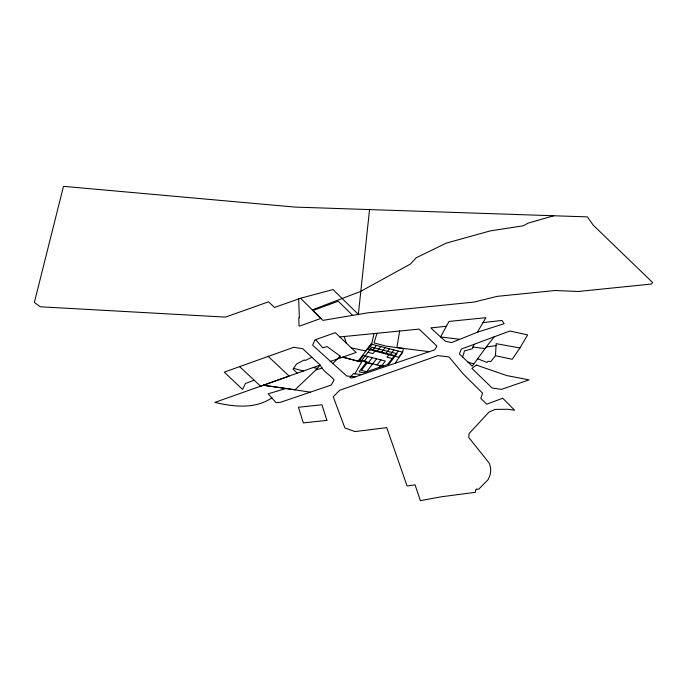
<?xml version="1.0" encoding="UTF-8"?>
<svg xmlns="http://www.w3.org/2000/svg" width="687" height="687" viewBox="0 0 687 687"><rect width="100%" height="100%" fill="white"/><g stroke="black" fill="none" stroke-linecap="round" stroke-linejoin="round"><path stroke-width="1.03" d="M477.559 358.708L486.92 362.453L488.028 361.319L490.733 361.551L495.456 355.703L496.169 343.68L519.939 347.974L527.616 334.895L509.874 331.014L461.346 349.065L459.371 353.917L472.252 366.188L486.233 346.987L496.048 345.621M369.546 209.587L358.348 314.414L322.907 320.391L312.276 309.863L360.306 291.571L410.551 263.971L416.124 257.823L446.249 243.129L490.278 230.892L523.391 225.783L528.045 223.163L553.756 215.761M399.705 330.859L396.871 347.596L429.298 351.675L434.682 349.855L436.941 346.154L419.139 329.107L339.782 336.939L335.342 332.671L314.929 339.859L312.619 345.183L346.755 376.029L355.497 376.794L395.034 363.286L402.582 352.311L403.441 348.489L386.008 346.102L374.08 342.942L376.965 333.298M355.497 376.794L352.036 377.979L349.923 377.678L353.384 373.651L354.896 373.84L361.62 362.101L342.693 357.154L358.004 361.156L371.787 343.242L374.046 333.607M395.652 362.384L395.437 363.148L429.298 351.675M462.609 356.991L464.498 350.902L472.192 348.824L474.082 344.324M477.362 332.233L485.907 317.677L448.997 321.43L440.573 336.956L445.562 341.302L451.72 342.564L477.362 332.233L504.129 323.714L501.948 320.451L483.013 322.607M519.939 347.974L512.21 359.292L495.456 355.703M363.973 361.585L367.863 356.536M372.517 350.482L376.399 345.441M375.437 350.473L373.024 353.607L367.957 352.302M368.344 362.702L372.225 357.661M376.888 351.607L380.77 346.566M372.715 363.827L376.596 358.777M381.251 352.732L385.141 347.682M377.077 364.943L380.967 359.902M385.622 353.848L389.503 348.807M379.112 367.451L380.796 365.269L383.483 365.956M389.34 354.157L387.004 357.197L392.174 358.52M389.993 354.973L393.874 349.923M387.502 364.582L394.484 355.514L370.396 349.142M394.355 356.089L398.245 351.048M371.787 343.242L365.81 351.005L351.332 347.871M494.168 336.836L484.979 348.592L472.957 347.021M332.723 363.715L340.168 356.106L327.064 346.566L322.787 347.828L315.556 339.636M340.168 356.106L339.12 357.146L340.932 357.764M271.975 397.799C255.186 409.306 233.597 406.833 214.868 402.393L320.185 365.063C323.242 371.512 329.631 374.604 334.088 379.877L331.263 385.055L280.777 402.213L276.088 402.702L268.145 393.806L286.007 388.507L310.387 392.183M311.864 357.257L305.131 360.538L304.272 359.954L296.483 364.084L293.04 369.194L297.334 373.196M254.138 380.194L245.465 383.535L242.537 389.417L224.263 372.122L293.804 347.27L302.795 348.756L320.185 365.063L316.037 369.846L322.28 368.043M312.946 310.524L338.253 301.224L352.654 315.367M300.52 298.244L274.517 307.467L268.505 301.825L225.439 317.111L40.25 306.78L34.35 302.443L63.487 186.34L295.041 207.088L587.342 216.886L593.336 225.293L652.65 282.529L651.431 284.04L578.231 291.486L555.113 290.507L497.216 296.346L474.056 302.074L367.064 312.937L358.348 314.414L333.032 289.562L300.52 298.244L320.906 318.407L299.961 325.99L299.017 325.861L298.785 317.772L299.369 317.755L298.656 298.897M330.112 361.551L356.149 352.44L339.782 336.939M446.37 326.282L430.801 327.897L440.573 336.956L459.5 339.266M354.896 373.84L362.006 374.578M286.007 388.507L263.361 385.252L295.015 389.795L317.531 368.421L313.272 367.528M293.615 368.335L303.456 371.023M467.813 361.946L473.704 363.964M239.6 366.592L260.596 386.231L289.107 376.107L268.17 356.347M344.23 336.493L346.128 342.942M476.469 489.23L475.765 489.651L475.37 492.313L440.968 496.847L420.358 500.66L415.051 484.833L407.108 485.984L386.721 427.64L355.033 431.573L344.917 427.984L333.221 396.811L339.653 390.285L437.963 355.608L448.98 356.922L463.33 374.063L482.609 393.187L480.771 398.383L486.774 404.162L502.755 398.245L514.563 410.208L507.951 409.28L495.061 409.4L488.955 412.131L469.049 433.609L468.766 437.49L489.153 463.021A52.289 30.194 0 0 1 487.907 479.895L478.745 489.153L476.469 489.23M363.492 355.419L359.61 360.46L381.448 366.068L385.33 361.018L363.492 355.419M372.036 344.324L368.146 349.365L398.726 357.214L402.608 352.165L372.036 344.324M371.839 347.27L361.783 360.323L366.901 361.637L359.103 371.77L363.32 372.843L389.048 364.05L397 353.728L371.839 347.27M367.219 362.805L361.396 370.37L366.643 371.71L372.466 364.144L367.219 362.805M476.366 365.072L471.909 368.387L492.175 388.018L501.441 389.366L529.067 379.851L506.714 375.566L476.366 365.072M326.892 420.392L303.336 422.909L298.45 407.245L321.937 404.789L326.892 420.392"/></g></svg>
